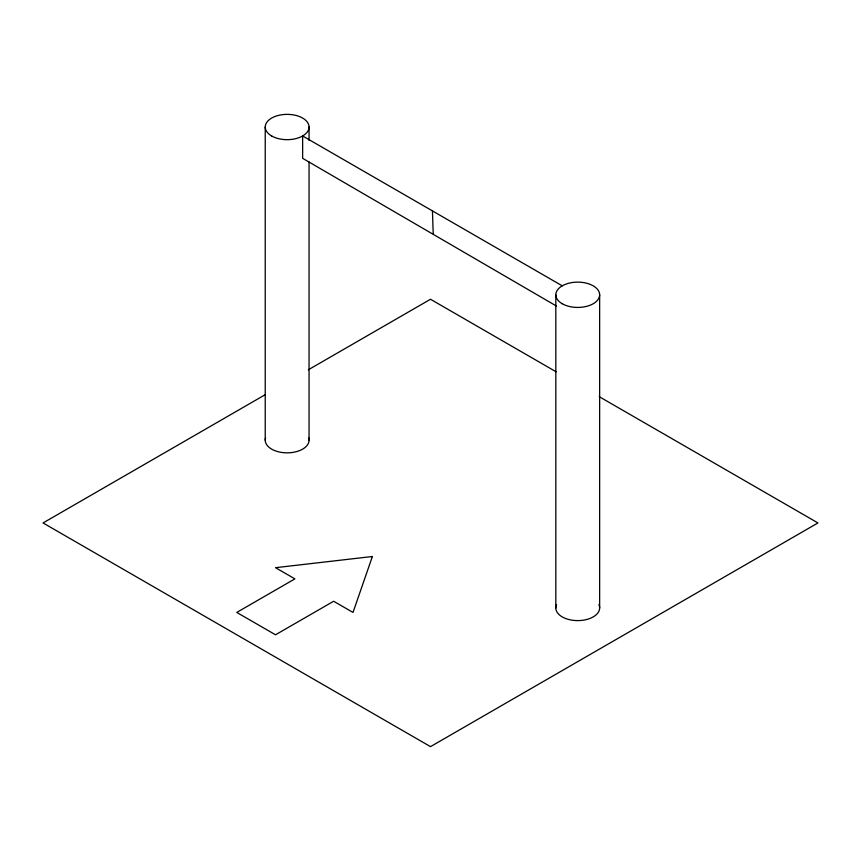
<?xml version="1.0" encoding="UTF-8"?>
<svg xmlns="http://www.w3.org/2000/svg" width="861" height="861" viewBox="0 0 861 861"><rect width="100%" height="100%" fill="white"/><g stroke="black" fill="none" stroke-linecap="round" stroke-linejoin="round"><path stroke-width="1.29" d="M265.285 394.65L43.05 522.95L430.5 746.638L817.95 522.95L599.213 396.663M308.335 369.789L430.5 299.262L556.163 371.812M562.233 285.83L302.641 135.963L302.641 158.327L556.475 306.075M432.437 210.891L433.212 233.708M599.643 294.785L599.643 607.952M555.819 294.785L555.819 607.952M309.056 127.008L309.056 140.451M309.056 161.954L309.056 440.186M265.231 127.008L265.231 440.186M598.901 604.68A21.912 12.657 0 0 1 577.731 620.609A21.912 12.657 0 0 1 556.561 604.68M308.722 437.98A21.912 12.657 0 0 1 287.144 452.843A21.912 12.657 0 0 1 265.565 437.98M372.382 556.507L353.01 612.429L333.637 601.247L275.52 634.794L236.775 612.429L294.892 578.872L275.52 567.69L372.382 556.507M271.645 135.963A21.912 12.657 0 0 0 308.313 130.291A21.912 12.657 0 0 0 281.472 114.793A21.912 12.657 0 0 0 271.645 135.963M562.233 303.729A21.912 12.657 0 0 0 598.901 298.057A21.912 12.657 0 0 0 572.059 282.559A21.912 12.657 0 0 0 562.233 303.729"/></g></svg>
